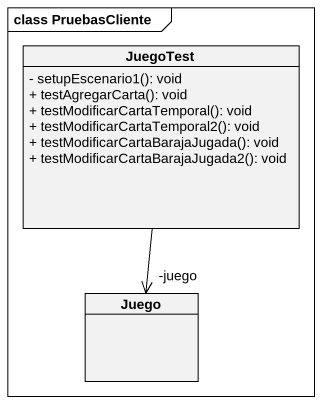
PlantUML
@startuml
mainframe class PruebasCliente
hide circle
hide empty members
skinparam classAttributeIconSize 0
class JuegoTest {
  - setupEscenario1(): void
  + testAgregarCarta(): void
  + testModificarCartaTemporal(): void
  + testModificarCartaTemporal2(): void
  + testModificarCartaBarajaJugada(): void
  + testModificarCartaBarajaJugada2(): void
}
class Juego
JuegoTest --> "-juego" Juego
@enduml
